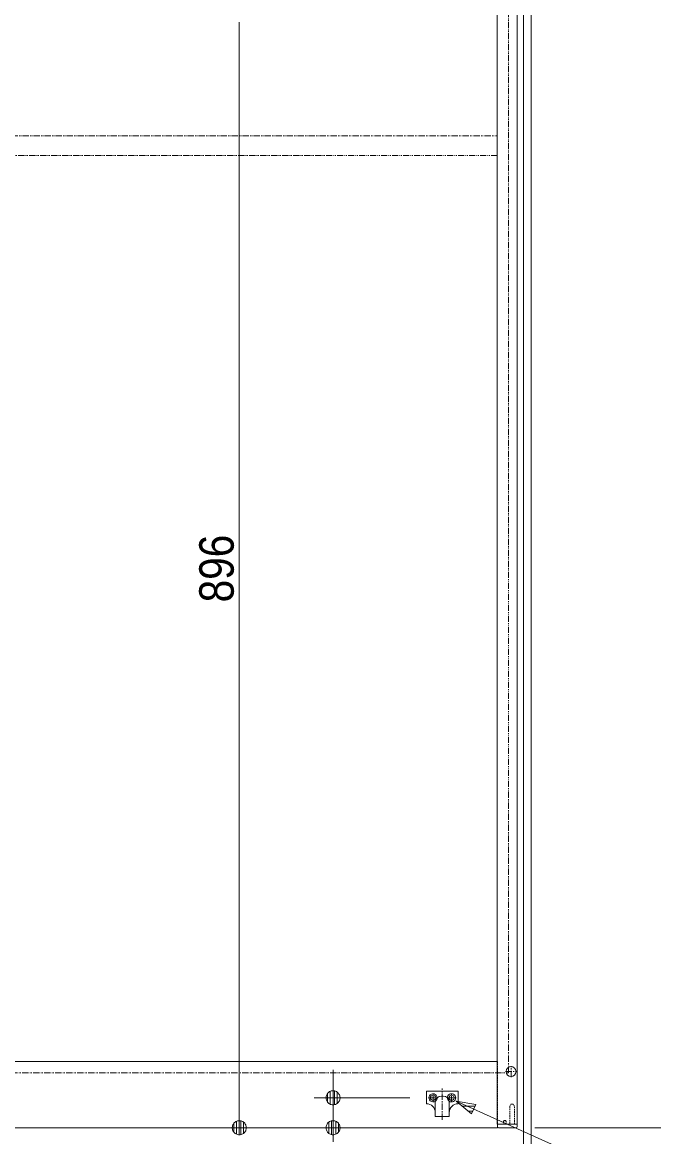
# Model space of a CAD drawing. Units: millimetres, scale not verified. Extents: x -4547 to 4547, y -2284 to 2284.
# Drawn here: x 731 to 1236, y -1589 to -697 of the extents above; entities that cross this region are included whole.
import ezdxf
from ezdxf.enums import TextEntityAlignment as Align

# ---------------------------------------------------------------- set-up
doc = ezdxf.new("R2010")
doc.units = ezdxf.units.MM
doc.header["$LTSCALE"] = 20
for name, pattern in [('CHAIN1', [8, 5, -1, 1, -1]), ('DASHED1', [1.8, 1.2, -0.6]), ('DOUBLE_CHAIN1', [8.8, 5, -1, 0.6, -0.6, 0.6, -1])]:
    doc.linetypes.add(name, pattern=pattern)
for name, color, linetype, lineweight in [('0-0_2寸法-2', 7, 'Continuous', 9), ('0-1_0', 7, 'Continuous', 9), ('0-2_2寸法-1', 7, 'Continuous', 9), ('0-3_2寸法-3', 7, 'Continuous', 9), ('0-4_3一般', 7, 'Continuous', 9)]:
    doc.layers.add(name, color=color, linetype=linetype, lineweight=lineweight)
doc.styles.add('ＭＳ Ｐゴシック', font='')
doc.styles.get('ＭＳ Ｐゴシック').set_extended_font_data('MS PGothic')

# ---------------------------------------------------------------- blocks, each defined once
blk = doc.blocks.new('_Dot')
at = {"layer": '0-1_0'}
for p, q in [((-10, 0), (-20, 0)), ((9.78, 2), (-9.78, 2)), ((7.99, 6), (-7.99, 6)), ((9.16, -3.98), (-9.16, -3.98)), ((6, -7.98), (-6, -7.98))]:
    blk.add_line(p, q, dxfattribs=at)
for points in [[(10, 0), (9.92, 1.25), (9.69, 2.49), (9.3, 3.68), (8.76, 4.82), (8.09, 5.88), (7.29, 6.85), (6.37, 7.71), (5.36, 8.44), (4.26, 9.05), (3.09, 9.51), (1.87, 9.82), (0.63, 9.98), (-0.63, 9.98), (-1.87, 9.82), (-3.09, 9.51), (-4.26, 9.05), (-5.36, 8.44), (-6.37, 7.71), (-7.29, 6.85), (-8.09, 5.88), (-8.76, 4.82), (-9.3, 3.68), (-9.69, 2.49), (-9.92, 1.25), (-10, 0), (0, 0)], [(-10, 0), (-9.92, -1.25), (-9.69, -2.49), (-9.3, -3.68), (-8.76, -4.82), (-8.09, -5.88), (-7.29, -6.85), (-6.37, -7.71), (-5.36, -8.44), (-4.26, -9.05), (-3.09, -9.51), (-1.87, -9.82), (-0.63, -9.98), (0.63, -9.98), (1.87, -9.82), (3.09, -9.51), (4.26, -9.05), (5.36, -8.44), (6.37, -7.71), (7.29, -6.85), (8.09, -5.88), (8.76, -4.82), (9.3, -3.68), (9.69, -2.49), (9.92, -1.25), (10, 0), (0, 0)]]:
    blk.add_lwpolyline(points, close=True, dxfattribs=at)
blk = doc.blocks.new('グループ-20')
at = {"layer": '0-4_3一般', "linetype": 'CHAIN1'}
for p, q in [((48148.7, -31513.1), (48148.7, -31013.1)), ((47928.1, -31160), (48073.3, -31160)), ((48000.7, -31232.6), (48000.7, -31087.4)), ((48224.1, -31160), (48369.3, -31160)), ((48296.7, -31232.6), (48296.7, -31087.4))]:
    blk.add_line(p, q, dxfattribs=at)
at = {"layer": '0-4_3一般'}
for p, q in [((48400.7, -31052), (47896.7, -31052)), ((47896.7, -31052), (47896.7, -31256)), ((48160.7, -31132), (48136.7, -31132)), ((48400.7, -31256), (48400.7, -31052)), ((48036.7, -31232), (48036.7, -31460)), ((48260.7, -31460), (48260.7, -31232)), ((48036.7, -31396), (48036.7, -31460)), ((48036.7, -31460), (48260.7, -31460)), ((48036.7, -31460), (48260.7, -31460)), ((48260.7, -31460), (48260.7, -31396))]:
    blk.add_line(p, q, dxfattribs=at)
for centre in [(48000.7, -31160), (48296.7, -31160)]:
    blk.add_circle(centre, 42, dxfattribs=at)
for centre, radius, start, end in [((48000.7, -31160), 66, 0, 304.71617), ((48136.7, -31232), 100, 90, 180), ((48000.7, -31160), 66, 359.48929, 0), ((48160.7, -31232), 100, 0, 90), ((48296.7, -31160), 66, 0, 180.51071), ((48296.7, -31160), 66, 235.28383, 0), ((47896.7, -31396), 140, 0, 90), ((48400.7, -31396), 140, 90, 180)]:
    blk.add_arc(centre, radius, start, end, dxfattribs=at)
at = {"layer": '0-4_3一般', "linetype": 'DASHED1'}
for centre, start, end in [((48000.7, -31160), 304.71617, 359.48929), ((48296.7, -31160), 180.51071, 235.28383)]:
    blk.add_arc(centre, 66, start, end, dxfattribs=at)
blk = doc.blocks.new('グループ-26')
at = {"layer": '0-4_3一般'}
for p, q in [((49348.7, -31580), (49348.7, 14720)), ((49028.7, -15760), (49028.7, -1160)), ((49028.7, -16080), (49028.7, -15760)), ((49028.7, -30580), (49028.7, -16080)), ((49028.7, -30580), (34568.7, -30580)), ((49028.7, -31580), (49028.7, -30580)), ((34568.7, -31640), (49028.7, -31640)), ((49030.7, -31580), (49028.7, -31580)), ((49028.7, -31640), (49030.7, -31640)), ((49348.7, -31580), (49030.7, -31580)), ((49030.7, -31580), (49030.7, -31640))]:
    blk.add_line(p, q, dxfattribs=at)
at = {"layer": '0-4_3一般', "linetype": 'DOUBLE_CHAIN1'}
for p, q in [((49205.9, -30760), (49205.9, 13840)), ((49025.9, -30580), (49027.9, -30580)), ((34385.9, -30760), (49205.9, -30760))]:
    blk.add_line(p, q, dxfattribs=at)
at = {"layer": '0-4_3一般', "linetype": 'DASHED1'}
for p, q in [((49028.7, -30580), (49030.7, -30580)), ((49030.7, -30580), (49030.7, -31580))]:
    blk.add_line(p, q, dxfattribs=at)
blk = doc.blocks.new('グループ-27')
at = {"layer": '0-4_3一般', "linetype": 'DOUBLE_CHAIN1'}
blk.add_line((49568.7, -31920), (49568.7, 15080), dxfattribs=at)
blk = doc.blocks.new('グループ-28')
at = {"layer": '0-4_3一般', "linetype": 'DASHED1'}
for p, q in [((49228.7, -31294.6), (49248.7, -31260)), ((49228.7, -31294.6), (49228.7, -31580)), ((49282.7, -31260), (49248.7, -31260)), ((49282.7, -31260), (49302.7, -31294.6)), ((49302.7, -31580), (49302.7, -31294.6)), ((49128.8, -31541.2), (49128.7, -31541.3)), ((49128.7, -31541.3), (49128.7, -31580)), ((49128.9, -31541.1), (49128.8, -31541.2)), ((49134, -31541.2), (49134.7, -31541.3)), ((49153.5, -31524), (49143.9, -31524)), ((49158.7, -31524), (49153.5, -31524)), ((49168.7, -31541.2), (49158.7, -31524)), ((49163.6, -31541.2), (49163.5, -31541.2)), ((49168.7, -31541.3), (49168.7, -31541.2)), ((49168.7, -31580), (49168.7, -31541.3))]:
    blk.add_line(p, q, dxfattribs=at)
at = {"layer": '0-4_3一般'}
for p, q in [((49348.7, -31580), (49030.7, -31580)), ((49030.7, -31620), (49030.7, -31580)), ((49050.7, -31640), (49328.7, -31640)), ((49348.7, -31620), (49348.7, -31580))]:
    blk.add_line(p, q, dxfattribs=at)
at = {"layer": '0-4_3一般', "linetype": 'DASHED1'}
for points in [[(49143.9, -31524), (49138.7, -31524), (49128.8, -31541.2)], [(49134, -31541.2), (49133.8, -31541.2), (49133.7, -31541.2), (49133.6, -31541.2), (49133.4, -31541.1), (49133.3, -31541.1), (49133.2, -31541.1), (49133, -31541), (49132.9, -31541), (49132.7, -31541), (49132.6, -31540.9), (49132.5, -31540.9), (49132.3, -31540.9), (49132.2, -31540.8), (49132, -31540.8), (49131.9, -31540.8), (49131.7, -31540.7), (49131.6, -31540.7), (49131.5, -31540.7), (49131.3, -31540.6), (49131.2, -31540.6), (49131, -31540.6), (49130.9, -31540.5), (49130.7, -31540.5), (49130.6, -31540.5), (49130.4, -31540.5), (49130.3, -31540.5), (49130.2, -31540.5), (49130.1, -31540.5), (49129.9, -31540.5), (49129.8, -31540.6), (49129.7, -31540.6), (49129.6, -31540.6), (49129.5, -31540.7), (49129.4, -31540.7), (49129.2, -31540.8), (49129.1, -31540.9), (49129, -31541), (49128.9, -31541), (49128.9, -31541.1)], [(49168.7, -31541.2), (49168.6, -31541.1), (49168.5, -31541.1), (49168.4, -31541), (49168.3, -31540.9), (49168.2, -31540.8), (49168, -31540.8), (49167.9, -31540.7), (49167.8, -31540.7), (49167.7, -31540.6), (49167.6, -31540.6), (49167.5, -31540.6), (49167.3, -31540.6), (49167.2, -31540.5), (49167.1, -31540.5), (49166.9, -31540.5), (49166.8, -31540.5), (49166.7, -31540.5), (49166.5, -31540.6), (49166.4, -31540.6), (49166.2, -31540.6), (49166.1, -31540.7), (49166, -31540.7), (49165.8, -31540.7), (49165.7, -31540.8), (49165.5, -31540.8), (49165.4, -31540.8), (49165.2, -31540.9), (49165.1, -31540.9), (49165, -31540.9), (49164.8, -31540.9), (49164.7, -31541), (49164.5, -31541), (49164.4, -31541), (49164.3, -31541.1), (49164.1, -31541.1), (49164, -31541.1), (49163.9, -31541.2), (49163.7, -31541.2), (49163.6, -31541.2)]]:
    blk.add_lwpolyline(points, dxfattribs=at)
at = {"layer": '0-4_3一般'}
for centre, start, end in [((49050.7, -31620), 180, 270), ((49328.7, -31620), 270, 0)]:
    blk.add_arc(centre, 20, start, end, dxfattribs=at)
blk = doc.blocks.new('グループ-29')
at = {"layer": '0-4_3一般'}
blk.add_lwpolyline([(49568.7, 15080), (49568.7, -31920), (49448.7, -31920), (49448.7, 15080)], close=True, dxfattribs=at)
blk = doc.blocks.new('グループ-33')
at = {"layer": '0-4_3一般', "linetype": 'CHAIN1'}
for p, q in [((49248.7, -30828), (49248.7, -30652)), ((49160.7, -30740), (49336.7, -30740))]:
    blk.add_line(p, q, dxfattribs=at)
at = {"layer": '0-4_3一般'}
blk.add_circle((49248.7, -30740), 80, dxfattribs=at)
blk = doc.blocks.new('グループ-34')
at = {"layer": '0-4_3一般'}
for name in ['グループ-27', 'グループ-29', 'グループ-26', 'グループ-33', 'グループ-20', 'グループ-28']:
    blk.add_blockref(name, (0, 0), dxfattribs=at)
blk = doc.blocks.new('グループ-109')
at = {"layer": '0-4_3一般', "linetype": 'DOUBLE_CHAIN1'}
for points in [[(49028.7, -1160), (34568.7, -1160), (34568.7, -840), (49028.7, -840)], [(49028.7, -16080), (34568.7, -16080), (34568.7, -15760), (49028.7, -15760)]]:
    blk.add_lwpolyline(points, close=True, dxfattribs=at)
blk = doc.blocks.new('グループ-111')
at = {"layer": '0-4_3一般'}
blk.add_blockref('グループ-109', (0, 0), dxfattribs=at)

msp = doc.modelspace()

# ---------------------------------------------------------------- linework, layer by layer
at = {"layer": '0-0_2寸法-2'}
for p, q in [((979.38, -1546.74), (979.38, -1535.49)), ((1040.78, -1558), (964.38, -1558)), ((979.38, -1582), (979.38, -1558)), ((994.38, -1582), (994.58, -1582))]:
    msp.add_line(p, q, dxfattribs=at)
at = {"layer": '0-2_2寸法-1'}
for p, q in [((904.38, -697.26), (904.38, -1570.74)), ((889.38, -1582), (889.58, -1582)), ((1140.81, -1582), (1306.44, -1582))]:
    msp.add_line(p, q, dxfattribs=at)
at = {"layer": '0-3_2寸法-3'}
for p, q in [((1078.01, -1560.8), (1240.97, -1634)), ((1092.94, -1564.72), (1082.86, -1564.72)), ((1091.16, -1568.72), (1087.8, -1568.72))]:
    msp.add_line(p, q, dxfattribs=at)
msp.add_lwpolyline([(1090.27, -1570.72), (1078.01, -1560.8), (1093.59, -1563.27)], close=True, dxfattribs=at)
msp.add_lwpolyline([(1090.27, -1570.72), (1078.01, -1560.8), (1093.59, -1563.27)], close=True, dxfattribs=at)

# ---------------------------------------------------------------- block references
at = {"layer": '0-0_2寸法-2', "xscale": 0.5627563, "yscale": 0.5627563}
for p, rotation in [((979.38, -1558), 270), ((979.38, -1582), 90)]:
    msp.add_blockref('_Dot', p, dxfattribs=dict(at, rotation=rotation))
at = {"layer": '0-2_2寸法-1', "xscale": 0.5627563, "yscale": 0.5627563, "rotation": 270}
msp.add_blockref('_Dot', (904.38, -1582), dxfattribs=at)
at = {"layer": '0-4_3一般', "xscale": 0.05, "yscale": 0.05}
for name in ['グループ-34', 'グループ-111']:
    msp.add_blockref(name, (-1340.62, 0), dxfattribs=at)

# ---------------------------------------------------------------- texts
at = {"layer": '0-2_2寸法-1', "style": 'ＭＳ Ｐゴシック', "width": 0.9}
msp.add_text('896', height=27.57, rotation=90, dxfattribs=at).set_placement((908.17, -1161.51), align=Align.BOTTOM_LEFT)

doc.saveas('drawing.dxf')
